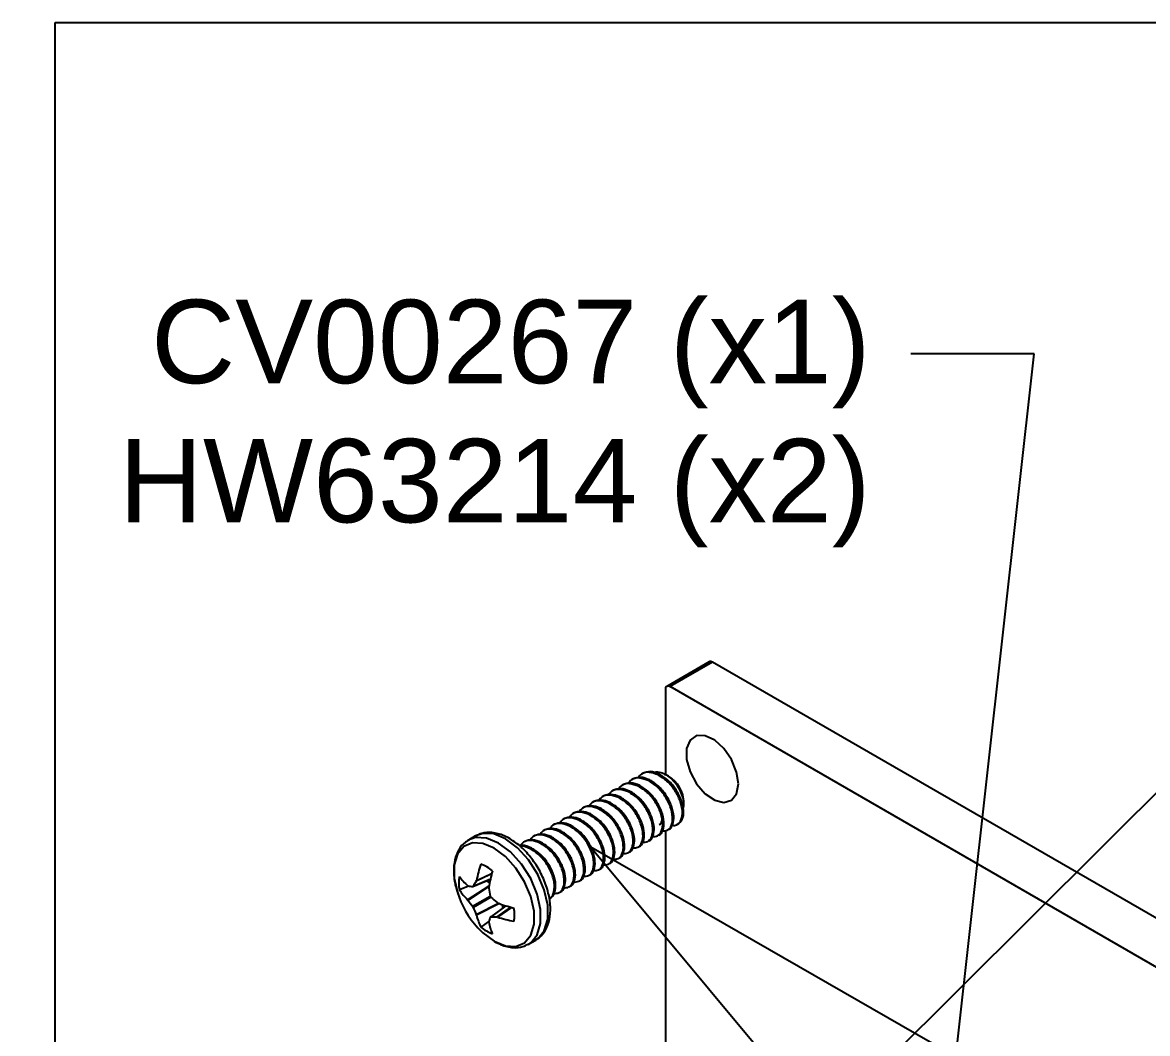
# Model space of a CAD drawing. Extents: x -0.1 to 11.1, y -7.1 to 0.
# Drawn here: x -0.073 to 2.453, y -2.271 to 0 of the extents above; entities that cross this region are included whole.
import ezdxf
from ezdxf import colors
from ezdxf.entities.mleader import LeaderData, LeaderLine
from ezdxf.math import Vec2, Vec3

# ---------------------------------------------------------------- set-up
doc = ezdxf.new("R2010")
doc.units = 0
doc.header["$LTSCALE"] = 0.5
doc.header["$MEASUREMENT"] = 0
for name, color, linetype in [('End Cap', 92, 'CONTINUOUS'), ('FAB DWG', 221, 'CONTINUOUS'), ('Hardware', 242, 'CONTINUOUS')]:
    doc.layers.add(name, color=color, linetype=linetype)
doc.layers.add('Text-Unprinted', color=131, linetype='CONTINUOUS', plot=False)
doc.styles.add('LSAD_Standard', font='arial.ttf')

msp = doc.modelspace()

# ---------------------------------------------------------------- linework, layer by layer
at = {"layer": 'End Cap', "transparency": 16777216}
for p, q in [((1.4687, -1.4362), (1.3736, -1.4911)), ((1.4762, -1.4369), (1.3811, -1.4918)), ((3.8786, -2.8238), (1.4762, -1.4369)), ((1.3705, -1.4979), (1.3705, -1.689)), ((3.7835, -2.8787), (1.3811, -1.4918)), ((1.3705, -1.8154), (1.3705, -2.7817))]:
    msp.add_line(p, q, dxfattribs=at)
at = {"layer": 'End Cap', "transparency": 16777216, "flags": 128}
msp.add_lwpolyline([(1.5345, -1.7102), (1.5306, -1.6835), (1.5192, -1.6557), (1.502, -1.6308), (1.4812, -1.612), (1.4598, -1.6019), (1.4405, -1.6018), (1.4259, -1.6119), (1.4181, -1.6306), (1.4181, -1.6555), (1.4259, -1.6832), (1.4405, -1.71), (1.4598, -1.7323), (1.4812, -1.747), (1.502, -1.7521), (1.5192, -1.747), (1.5306, -1.7324), (1.5345, -1.7102)], dxfattribs=at)
at = {"layer": 'End Cap', "transparency": 16777216}
for centre, radius, start, end in [((1.4718, -1.443), 0.00754, 54.3824, 114.3071), ((1.3769, -1.4969), 0.00655, 50.7967, 189.214)]:
    msp.add_arc(centre, radius, start, end, dxfattribs=at)
at = {"layer": 'Hardware', "transparency": 16777216}
for p, q in [((1.3542, -1.69), (1.357, -1.6884)), ((1.3777, -1.693), (1.3716, -1.6895)), ((1.31, -1.7155), (1.3128, -1.7139)), ((1.3321, -1.7028), (1.3349, -1.7012)), ((1.2658, -1.741), (1.2686, -1.7395)), ((1.2879, -1.7283), (1.2907, -1.7267)), ((1.2217, -1.7666), (1.2244, -1.765)), ((1.2437, -1.7538), (1.2465, -1.7522)), ((1.4122, -1.7554), (1.4122, -1.7527)), ((1.1775, -1.7921), (1.1802, -1.7905)), ((1.1996, -1.7793), (1.2023, -1.7777)), ((1.1333, -1.8176), (1.136, -1.816)), ((1.1554, -1.8048), (1.1581, -1.8032)), ((1.3887, -1.8039), (1.3853, -1.8031)), ((0.9443, -1.8271), (0.9283, -1.8363)), ((1.0891, -1.8431), (1.0918, -1.8415)), ((1.1112, -1.8303), (1.1139, -1.8287)), ((1.067, -1.8559), (1.0697, -1.8543)), ((0.9803, -1.9123), (0.9458, -1.9284)), ((0.9463, -1.9272), (0.9806, -1.9112)), ((0.9266, -1.9403), (0.908, -1.9482)), ((0.9264, -1.9386), (0.9273, -1.9391)), ((0.9264, -1.9704), (0.9745, -1.9388)), ((0.9742, -1.9406), (0.9273, -1.9714)), ((0.9383, -1.941), (0.9775, -1.924)), ((0.9391, -1.9402), (0.9776, -1.9235)), ((0.9458, -1.9284), (0.9463, -1.9272)), ((0.9693, -1.9276), (0.9759, -1.9314)), ((0.9738, -1.943), (0.9738, -1.9445)), ((0.9273, -1.9714), (0.9264, -1.9704)), ((0.9376, -1.9851), (0.9773, -1.9622)), ((0.9788, -1.9648), (0.9391, -1.9878)), ((0.9458, -2.0036), (0.996, -1.9783)), ((0.9977, -1.979), (0.9463, -2.0048)), ((1.012, -1.9838), (0.9778, -2.0092)), ((1.0124, -1.9839), (0.9788, -2.0089)), ((0.9924, -1.9767), (0.9937, -1.9775)), ((0.9924, -2.009), (1.0235, -1.9872)), ((1.0247, -1.9875), (0.9937, -2.0092)), ((1.0048, -1.9815), (1.0048, -1.9891)), ((0.9463, -2.0048), (0.9458, -2.0036)), ((0.9725, -2.0197), (0.9563, -2.0319)), ((0.9738, -2.0197), (0.9738, -2.0207)), ((0.9937, -2.0092), (0.9924, -2.009)), ((1.0633, -2.0702), (1.0793, -2.061))]:
    msp.add_line(p, q, dxfattribs=at)
at = {"layer": 'Hardware', "transparency": 16777216, "flags": 128}
for points in [[(0.986, -2.0635), (1.0115, -2.074), (1.035, -2.0752), (1.0544, -2.0669), (1.0684, -2.0499), (1.0756, -2.0256), (1.0756, -1.9958), (1.0684, -1.9631), (1.0544, -1.93), (1.035, -1.8992), (1.0115, -1.8733), (0.986, -1.8544), (0.9605, -1.8439), (0.937, -1.8427), (0.9176, -1.8509), (0.9036, -1.8679), (0.8964, -1.8923), (0.8964, -1.9221), (0.9033, -1.9537)], [(1.0622, -2.0708), (1.068, -2.0671), (1.0827, -2.0492), (1.0903, -2.0235), (1.0903, -1.9921), (1.0827, -1.9576), (1.068, -1.9227), (1.0474, -1.8903), (1.0227, -1.863), (0.9958, -1.843), (0.9689, -1.832), (0.9442, -1.8307), (0.9278, -1.8366)], [(1.0793, -2.061), (1.084, -2.0579), (1.0986, -2.04), (1.1063, -2.0143), (1.1063, -1.9829), (1.0986, -1.9484), (1.084, -1.9135), (1.0634, -1.8811), (1.0387, -1.8538), (1.0118, -1.8338), (0.9849, -1.8227), (0.9602, -1.8215), (0.9443, -1.8271)], [(0.9491, -2.0332), (0.9605, -2.0446), (0.986, -2.0635)]]:
    msp.add_lwpolyline(points, dxfattribs=at)
at = {"layer": 'Hardware', "transparency": 16777216}
for centre, radius, start, end in [((1.3394, -1.7549), 0.0728, 1.7582, 58.2364), ((1.3846, -1.7776), 0.0266, 278.914, 351.9315), ((1.209, -1.9791), 0.2678, 160.6536, 168.817), ((0.9284, -1.9686), 0.083, 49.6335, 70.3719), ((0.9897, -1.9332), 0.0831, 169.6325, 190.3675), ((1.0051, -1.849), 0.1193, 215.5248, 228.7388), ((1.3016, -1.9965), 0.3321, 164.0757, 170.7452), ((0.9597, -1.7934), 0.1492, 257.4359, 261.4799), ((1.1412, -2.0473), 0.2287, 148.6893, 152.0809), ((1.2475, -1.8993), 0.2774, 189.3761, 193.0942), ((1.1056, -1.8899), 0.2121, 197.5094, 222.4852), ((1.0062, -1.8856), 0.1164, 212.529, 226.7643), ((1.1684, -1.7622), 0.2774, 226.9064, 230.6244), ((1.1004, -1.8513), 0.2108, 214.741, 219.4114), ((1.1364, -1.9136), 0.2108, 200.5891, 205.2593), ((1.1113, -1.6668), 0.3322, 249.257, 255.9259), ((0.9488, -2.004), 0.0831, 349.6325, 10.3675), ((1.0597, -1.9782), 0.1165, 193.2378, 207.4715), ((1.1162, -2.0644), 0.1492, 158.528, 162.5729), ((1.0908, -1.9974), 0.1193, 191.2637, 204.4763), ((0.9871, -1.7803), 0.2288, 267.9256, 271.3165), ((1.08, -1.7557), 0.2678, 251.1855, 259.3484), ((1.0101, -1.9686), 0.083, 229.6335, 250.3719)]:
    msp.add_arc(centre, radius, start, end, dxfattribs=at)
for points, knots in [([(1.3542, -1.69), (1.3475, -1.6875), (1.3339, -1.6824), (1.3174, -1.6857), (1.3113, -1.6937), (1.3089, -1.6969)], [0, 0, 0, 0, 0.37148, 0.752767, 1, 1, 1, 1]), ([(1.357, -1.6884), (1.3501, -1.6857), (1.3363, -1.6803), (1.3253, -1.6845), (1.3197, -1.6867)], [0, 0, 0, 0, 0.496367, 1, 1, 1, 1]), ([(1.3439, -1.6847), (1.3448, -1.6843), (1.3493, -1.682), (1.3593, -1.6836), (1.3679, -1.6877), (1.3716, -1.6895)], [0, 0, 0, 0, 0.117011, 0.618604, 1, 1, 1, 1]), ([(1.3887, -1.8039), (1.3916, -1.8033), (1.3992, -1.8017), (1.4074, -1.7911), (1.4099, -1.7721), (1.4046, -1.7486), (1.3924, -1.7244), (1.3748, -1.7029), (1.361, -1.6943), (1.3542, -1.69)], [0, 0, 0, 0, 0.094441, 0.242391, 0.395125, 0.547858, 0.695809, 0.849886, 1, 1, 1, 1]), ([(1.4109, -1.7814), (1.4112, -1.7776), (1.4121, -1.7674), (1.4073, -1.7469), (1.3952, -1.7228), (1.3775, -1.7013), (1.3638, -1.6927), (1.357, -1.6884)], [0, 0, 0, 0, 0.128168, 0.348309, 0.561556, 0.783634, 1, 1, 1, 1]), ([(1.4103, -1.7655), (1.4108, -1.7646), (1.4127, -1.7605), (1.4122, -1.7495), (1.4085, -1.7341), (1.4005, -1.7179), (1.3893, -1.7032), (1.379, -1.694), (1.373, -1.6903), (1.3716, -1.6895)], [0, 0, 0, 0, 0.049444, 0.224437, 0.399429, 0.574191, 0.758666, 0.94464, 1, 1, 1, 1]), ([(1.31, -1.7155), (1.3033, -1.713), (1.2897, -1.7079), (1.2732, -1.7112), (1.2671, -1.7192), (1.2647, -1.7224)], [0, 0, 0, 0, 0.3714803, 0.7527671, 1, 1, 1, 1]), ([(1.3128, -1.7139), (1.3059, -1.7112), (1.2921, -1.7058), (1.2811, -1.7101), (1.2755, -1.7122)], [0, 0, 0, 0, 0.496367, 1, 1, 1, 1]), ([(1.3321, -1.7028), (1.3254, -1.7003), (1.3118, -1.6952), (1.2953, -1.6984), (1.2892, -1.7065), (1.2868, -1.7096)], [0, 0, 0, 0, 0.37148, 0.752767, 1, 1, 1, 1]), ([(1.3349, -1.7012), (1.328, -1.6985), (1.3142, -1.6931), (1.3032, -1.6973), (1.2976, -1.6994)], [0, 0, 0, 0, 0.496367, 1, 1, 1, 1]), ([(1.3411, -1.8286), (1.3453, -1.8285), (1.3545, -1.8283), (1.3632, -1.8165), (1.3657, -1.7977), (1.3604, -1.7741), (1.3483, -1.7499), (1.3306, -1.7284), (1.3168, -1.7198), (1.31, -1.7155)], [0, 0, 0, 0, 0.120469, 0.264167, 0.412511, 0.560854, 0.704552, 0.8542, 1, 1, 1, 1]), ([(1.3555, -1.8252), (1.3556, -1.8252), (1.3603, -1.8245), (1.3657, -1.8143), (1.3685, -1.7962), (1.3631, -1.7724), (1.351, -1.7483), (1.3333, -1.7268), (1.3196, -1.7182), (1.3128, -1.7139)], [0, 0, 0, 0, 0.001946, 0.165008, 0.333342, 0.501676, 0.664738, 0.834553, 1, 1, 1, 1]), ([(1.3632, -1.8159), (1.3674, -1.8158), (1.3766, -1.8155), (1.3853, -1.8037), (1.3878, -1.7849), (1.3825, -1.7613), (1.3703, -1.7371), (1.3527, -1.7156), (1.3389, -1.707), (1.3321, -1.7028)], [0, 0, 0, 0, 0.120469, 0.264167, 0.412511, 0.560854, 0.704552, 0.8542, 1, 1, 1, 1]), ([(1.3776, -1.8125), (1.3777, -1.8124), (1.3824, -1.8117), (1.3878, -1.8016), (1.3906, -1.7835), (1.3852, -1.7597), (1.3731, -1.7355), (1.3554, -1.714), (1.3417, -1.7054), (1.3349, -1.7012)], [0, 0, 0, 0, 0.001946, 0.165008, 0.333342, 0.501676, 0.664738, 0.834553, 1, 1, 1, 1]), ([(1.2658, -1.741), (1.2591, -1.7385), (1.2455, -1.7334), (1.229, -1.7367), (1.2229, -1.7447), (1.2205, -1.7479)], [0, 0, 0, 0, 0.3714803, 0.7527671, 1, 1, 1, 1]), ([(1.2686, -1.7395), (1.2617, -1.7368), (1.2479, -1.7313), (1.2369, -1.7356), (1.2313, -1.7377)], [0, 0, 0, 0, 0.4963672, 1, 1, 1, 1]), ([(1.2879, -1.7283), (1.2812, -1.7258), (1.2676, -1.7207), (1.2511, -1.724), (1.245, -1.732), (1.2426, -1.7351)], [0, 0, 0, 0, 0.3714803, 0.7527671, 1, 1, 1, 1]), ([(1.2907, -1.7267), (1.2838, -1.724), (1.27, -1.7186), (1.259, -1.7228), (1.2534, -1.7249)], [0, 0, 0, 0, 0.496367, 1, 1, 1, 1]), ([(1.2969, -1.8542), (1.3011, -1.854), (1.3103, -1.8538), (1.319, -1.842), (1.3215, -1.8232), (1.3162, -1.7996), (1.3041, -1.7754), (1.2864, -1.7539), (1.2726, -1.7453), (1.2658, -1.741)], [0, 0, 0, 0, 0.120469, 0.264167, 0.412511, 0.560854, 0.704552, 0.8542, 1, 1, 1, 1]), ([(1.3113, -1.8507), (1.3114, -1.8507), (1.3161, -1.85), (1.3215, -1.8398), (1.3243, -1.8217), (1.3189, -1.7979), (1.3068, -1.7738), (1.2891, -1.7523), (1.2754, -1.7437), (1.2686, -1.7395)], [0, 0, 0, 0, 0.001946, 0.165008, 0.333342, 0.501676, 0.664738, 0.834553, 1, 1, 1, 1]), ([(1.319, -1.8414), (1.3232, -1.8413), (1.3324, -1.841), (1.3411, -1.8292), (1.3436, -1.8104), (1.3383, -1.7868), (1.3262, -1.7626), (1.3085, -1.7411), (1.2947, -1.7325), (1.2879, -1.7283)], [0, 0, 0, 0, 0.120469, 0.264167, 0.412511, 0.560854, 0.704552, 0.8542, 1, 1, 1, 1]), ([(1.3334, -1.838), (1.3335, -1.838), (1.3382, -1.8372), (1.3436, -1.8271), (1.3464, -1.809), (1.341, -1.7852), (1.3289, -1.761), (1.3112, -1.7395), (1.2975, -1.7309), (1.2907, -1.7267)], [0, 0, 0, 0, 0.001946, 0.165008, 0.333342, 0.501676, 0.664738, 0.834553, 1, 1, 1, 1]), ([(1.2217, -1.7666), (1.2149, -1.764), (1.2013, -1.759), (1.1848, -1.7622), (1.1787, -1.7703), (1.1763, -1.7734)], [0, 0, 0, 0, 0.37148, 0.752767, 1, 1, 1, 1]), ([(1.2244, -1.765), (1.2176, -1.7623), (1.2037, -1.7568), (1.1927, -1.7611), (1.1871, -1.7632)], [0, 0, 0, 0, 0.496367, 1, 1, 1, 1]), ([(1.2437, -1.7538), (1.237, -1.7513), (1.2234, -1.7462), (1.2069, -1.7495), (1.2008, -1.7575), (1.1984, -1.7607)], [0, 0, 0, 0, 0.37148, 0.752767, 1, 1, 1, 1]), ([(1.2465, -1.7522), (1.2397, -1.7495), (1.2258, -1.7441), (1.2148, -1.7483), (1.2092, -1.7505)], [0, 0, 0, 0, 0.496367, 1, 1, 1, 1]), ([(1.2527, -1.8797), (1.2569, -1.8796), (1.2661, -1.8793), (1.2748, -1.8675), (1.2773, -1.8487), (1.272, -1.8251), (1.2599, -1.8009), (1.2422, -1.7794), (1.2284, -1.7708), (1.2217, -1.7666)], [0, 0, 0, 0, 0.120469, 0.264167, 0.412511, 0.560854, 0.704552, 0.8542, 1, 1, 1, 1]), ([(1.2671, -1.8762), (1.2672, -1.8762), (1.272, -1.8755), (1.2773, -1.8653), (1.2801, -1.8472), (1.2747, -1.8234), (1.2626, -1.7993), (1.2449, -1.7778), (1.2312, -1.7692), (1.2244, -1.765)], [0, 0, 0, 0, 0.001946, 0.165008, 0.333342, 0.501676, 0.664738, 0.834553, 1, 1, 1, 1]), ([(1.2748, -1.8669), (1.279, -1.8668), (1.2882, -1.8666), (1.2969, -1.8547), (1.2994, -1.8359), (1.2941, -1.8123), (1.282, -1.7881), (1.2643, -1.7666), (1.2505, -1.758), (1.2437, -1.7538)], [0, 0, 0, 0, 0.120469, 0.264167, 0.412511, 0.560854, 0.704552, 0.8542, 1, 1, 1, 1]), ([(1.2892, -1.8635), (1.2893, -1.8635), (1.294, -1.8627), (1.2994, -1.8526), (1.3022, -1.8345), (1.2968, -1.8107), (1.2847, -1.7866), (1.267, -1.765), (1.2533, -1.7564), (1.2465, -1.7522)], [0, 0, 0, 0, 0.001946, 0.165008, 0.333342, 0.501676, 0.664738, 0.834553, 1, 1, 1, 1]), ([(1.1775, -1.7921), (1.1707, -1.7896), (1.1571, -1.7845), (1.1406, -1.7877), (1.1345, -1.7958), (1.1321, -1.7989)], [0, 0, 0, 0, 0.37148, 0.752767, 1, 1, 1, 1]), ([(1.1802, -1.7905), (1.1734, -1.7878), (1.1595, -1.7824), (1.1485, -1.7866), (1.143, -1.7887)], [0, 0, 0, 0, 0.496367, 1, 1, 1, 1]), ([(1.1996, -1.7793), (1.1928, -1.7768), (1.1792, -1.7717), (1.1627, -1.775), (1.1566, -1.783), (1.1542, -1.7862)], [0, 0, 0, 0, 0.37148, 0.752767, 1, 1, 1, 1]), ([(1.2023, -1.7777), (1.1955, -1.775), (1.1816, -1.7696), (1.1706, -1.7738), (1.1651, -1.776)], [0, 0, 0, 0, 0.496367, 1, 1, 1, 1]), ([(1.2086, -1.9052), (1.2127, -1.9051), (1.2219, -1.9048), (1.2306, -1.893), (1.2331, -1.8742), (1.2278, -1.8506), (1.2157, -1.8264), (1.198, -1.8049), (1.1842, -1.7963), (1.1775, -1.7921)], [0, 0, 0, 0, 0.120469, 0.264167, 0.412511, 0.560854, 0.704552, 0.8542, 1, 1, 1, 1]), ([(1.2229, -1.9018), (1.223, -1.9017), (1.2278, -1.901), (1.2331, -1.8909), (1.2359, -1.8728), (1.2305, -1.849), (1.2184, -1.8248), (1.2007, -1.8033), (1.187, -1.7947), (1.1802, -1.7905)], [0, 0, 0, 0, 0.001946, 0.165008, 0.333342, 0.501676, 0.664738, 0.834553, 1, 1, 1, 1]), ([(1.2307, -1.8924), (1.2348, -1.8923), (1.244, -1.8921), (1.2527, -1.8803), (1.2552, -1.8614), (1.2499, -1.8378), (1.2378, -1.8136), (1.2201, -1.7921), (1.2063, -1.7836), (1.1996, -1.7793)], [0, 0, 0, 0, 0.120469, 0.264167, 0.412511, 0.560854, 0.704552, 0.8542, 1, 1, 1, 1]), ([(1.245, -1.889), (1.2451, -1.889), (1.2499, -1.8883), (1.2552, -1.8781), (1.258, -1.86), (1.2526, -1.8362), (1.2405, -1.8121), (1.2228, -1.7906), (1.2091, -1.782), (1.2023, -1.7777)], [0, 0, 0, 0, 0.001946, 0.165008, 0.333342, 0.501676, 0.664738, 0.834553, 1, 1, 1, 1]), ([(1.3564, -1.8013), (1.3565, -1.8013), (1.3597, -1.8008), (1.3631, -1.7937), (1.365, -1.7832), (1.3624, -1.7744), (1.3614, -1.7711)], [0, 0, 0, 0, 0.0045, 0.381475, 0.770767, 1, 1, 1, 1]), ([(1.0773, -2.0606), (1.0809, -2.059), (1.0913, -2.0542), (1.1029, -2.0379), (1.1114, -2.0147), (1.1134, -1.9867), (1.1087, -1.9554), (1.0976, -1.9228), (1.0808, -1.8916), (1.0595, -1.8637), (1.035, -1.8411), (1.0083, -1.8253), (0.9824, -1.8185), (0.9599, -1.8192), (0.9488, -1.8257), (0.9442, -1.8285)], [0, 0, 0, 0, 0.038993, 0.115372, 0.192337, 0.273658, 0.358075, 0.442844, 0.527406, 0.612093, 0.697281, 0.783485, 0.870904, 0.945695, 1, 1, 1, 1]), ([(1.1333, -1.8176), (1.1265, -1.8151), (1.1129, -1.81), (1.0964, -1.8132), (1.0903, -1.8213), (1.0879, -1.8244)], [0, 0, 0, 0, 0.3714803, 0.7527671, 1, 1, 1, 1]), ([(1.136, -1.816), (1.1292, -1.8133), (1.1153, -1.8079), (1.1043, -1.8121), (1.0988, -1.8142)], [0, 0, 0, 0, 0.496367, 1, 1, 1, 1]), ([(1.1554, -1.8048), (1.1486, -1.8023), (1.135, -1.7972), (1.1185, -1.8005), (1.1124, -1.8085), (1.11, -1.8117)], [0, 0, 0, 0, 0.3714803, 0.7527671, 1, 1, 1, 1]), ([(1.1581, -1.8032), (1.1513, -1.8005), (1.1374, -1.7951), (1.1264, -1.7994), (1.1209, -1.8015)], [0, 0, 0, 0, 0.496367, 1, 1, 1, 1]), ([(1.1644, -1.9307), (1.1685, -1.9306), (1.1777, -1.9303), (1.1864, -1.9185), (1.1889, -1.8997), (1.1836, -1.8761), (1.1715, -1.8519), (1.1538, -1.8304), (1.14, -1.8218), (1.1333, -1.8176)], [0, 0, 0, 0, 0.120469, 0.264167, 0.412511, 0.560854, 0.704552, 0.8542, 1, 1, 1, 1]), ([(1.1788, -1.9273), (1.1788, -1.9273), (1.1836, -1.9265), (1.1889, -1.9164), (1.1917, -1.8983), (1.1863, -1.8745), (1.1742, -1.8503), (1.1565, -1.8288), (1.1428, -1.8202), (1.136, -1.816)], [0, 0, 0, 0, 0.001946, 0.165008, 0.333342, 0.501676, 0.664738, 0.834553, 1, 1, 1, 1]), ([(1.1865, -1.9179), (1.1906, -1.9178), (1.1998, -1.9176), (1.2085, -1.9058), (1.211, -1.887), (1.2057, -1.8634), (1.1936, -1.8392), (1.1759, -1.8177), (1.1621, -1.8091), (1.1554, -1.8048)], [0, 0, 0, 0, 0.120469, 0.264167, 0.412511, 0.560854, 0.704552, 0.8542, 1, 1, 1, 1]), ([(1.2008, -1.9145), (1.2009, -1.9145), (1.2057, -1.9138), (1.211, -1.9036), (1.2138, -1.8855), (1.2084, -1.8617), (1.1963, -1.8376), (1.1786, -1.8161), (1.1649, -1.8075), (1.1581, -1.8032)], [0, 0, 0, 0, 0.001946, 0.165008, 0.333342, 0.501676, 0.664738, 0.834553, 1, 1, 1, 1]), ([(0.9282, -1.8377), (0.9258, -1.8387), (0.9166, -1.8429), (0.9056, -1.8581), (0.8966, -1.8808), (0.8943, -1.9086), (0.8978, -1.9381), (0.9051, -1.9579), (0.9084, -1.967)], [0, 0, 0, 0, 0.062381, 0.246308, 0.430969, 0.625889, 0.8287, 1, 1, 1, 1]), ([(1.0891, -1.8431), (1.0823, -1.8406), (1.0687, -1.8355), (1.0522, -1.8388), (1.0461, -1.8468), (1.0437, -1.8499)], [0, 0, 0, 0, 0.37148, 0.752767, 1, 1, 1, 1]), ([(1.0918, -1.8415), (1.085, -1.8388), (1.0712, -1.8334), (1.0601, -1.8376), (1.0546, -1.8398)], [0, 0, 0, 0, 0.496367, 1, 1, 1, 1]), ([(1.1112, -1.8303), (1.1044, -1.8278), (1.0908, -1.8227), (1.0743, -1.826), (1.0682, -1.834), (1.0658, -1.8372)], [0, 0, 0, 0, 0.37148, 0.752767, 1, 1, 1, 1]), ([(1.1139, -1.8287), (1.1071, -1.8261), (1.0932, -1.8206), (1.0822, -1.8249), (1.0767, -1.827)], [0, 0, 0, 0, 0.496367, 1, 1, 1, 1]), ([(1.1202, -1.9562), (1.1243, -1.9561), (1.1335, -1.9558), (1.1422, -1.944), (1.1447, -1.9252), (1.1394, -1.9016), (1.1273, -1.8774), (1.1096, -1.8559), (1.0958, -1.8473), (1.0891, -1.8431)], [0, 0, 0, 0, 0.120469, 0.264167, 0.412511, 0.560854, 0.704552, 0.8542, 1, 1, 1, 1]), ([(1.1346, -1.9528), (1.1346, -1.9528), (1.1394, -1.952), (1.1447, -1.9419), (1.1475, -1.9238), (1.1421, -1.9), (1.13, -1.8758), (1.1123, -1.8543), (1.0986, -1.8457), (1.0918, -1.8415)], [0, 0, 0, 0, 0.001946, 0.165008, 0.333342, 0.501676, 0.664738, 0.834553, 1, 1, 1, 1]), ([(1.1423, -1.9435), (1.1464, -1.9433), (1.1556, -1.9431), (1.1643, -1.9313), (1.1668, -1.9125), (1.1615, -1.8889), (1.1494, -1.8647), (1.1317, -1.8432), (1.1179, -1.8346), (1.1112, -1.8303)], [0, 0, 0, 0, 0.120469, 0.264167, 0.412511, 0.560854, 0.704552, 0.8542, 1, 1, 1, 1]), ([(1.1567, -1.94), (1.1567, -1.94), (1.1615, -1.9393), (1.1668, -1.9291), (1.1696, -1.911), (1.1642, -1.8872), (1.1521, -1.8631), (1.1344, -1.8416), (1.1207, -1.833), (1.1139, -1.8287)], [0, 0, 0, 0, 0.001946, 0.165008, 0.333342, 0.501676, 0.664738, 0.834553, 1, 1, 1, 1]), ([(1.0697, -1.8543), (1.0628, -1.8512), (1.0533, -1.847), (1.0457, -1.8493), (1.0437, -1.8499)], [0, 0, 0, 0, 0.737386, 1, 1, 1, 1]), ([(1.067, -1.8559), (1.06, -1.8526), (1.0517, -1.8488), (1.045, -1.8506), (1.044, -1.8509)], [0, 0, 0, 0, 0.847164, 1, 1, 1, 1]), ([(1.1097, -1.9671), (1.1098, -1.9671), (1.1145, -1.9664), (1.1198, -1.9562), (1.1227, -1.9381), (1.1173, -1.9143), (1.1052, -1.8902), (1.0875, -1.8687), (1.0738, -1.8601), (1.067, -1.8559)], [0, 0, 0, 0, 0.001946, 0.165008, 0.333342, 0.501676, 0.664738, 0.834553, 1, 1, 1, 1]), ([(1.1125, -1.9655), (1.1125, -1.9655), (1.1173, -1.9648), (1.1226, -1.9546), (1.1254, -1.9365), (1.12, -1.9127), (1.108, -1.8886), (1.0902, -1.8671), (1.0765, -1.8585), (1.0697, -1.8543)], [0, 0, 0, 0, 0.001946, 0.165008, 0.333342, 0.501676, 0.664738, 0.834553, 1, 1, 1, 1]), ([(0.9376, -1.941), (0.9379, -1.941), (0.9384, -1.941), (0.9389, -1.9406), (0.9391, -1.9402), (0.9391, -1.9402)], [0, 0, 0, 0, 0.42854, 0.857097, 1, 1, 1, 1]), ([(0.9773, -1.9622), (0.9774, -1.9626), (0.9777, -1.9635), (0.9783, -1.9643), (0.9787, -1.9647), (0.9788, -1.9648)], [0, 0, 0, 0, 0.42854, 0.857097, 1, 1, 1, 1]), ([(0.9391, -1.9878), (0.939, -1.9874), (0.9386, -1.9866), (0.9381, -1.9857), (0.9377, -1.9852), (0.9376, -1.9851)], [0, 0, 0, 0, 0.42854, 0.857097, 1, 1, 1, 1]), ([(0.9788, -2.0089), (0.9785, -2.0089), (0.9779, -2.009), (0.9775, -2.0094), (0.9773, -2.0097), (0.9773, -2.0098)], [0, 0, 0, 0, 0.42854, 0.857097, 1, 1, 1, 1]), ([(0.9871, -2.0644), (0.9918, -2.0668), (1.0055, -2.0741), (1.0271, -2.0789), (1.0482, -2.078), (1.0579, -2.072), (1.0614, -2.0699)], [0, 0, 0, 0, 0.184404, 0.534813, 0.83533, 1, 1, 1, 1])]:
    msp.add_open_spline(points, degree=3, knots=knots, dxfattribs=at)
at = {"layer": 'Text-Unprinted', "ltscale": 0.5, "transparency": 16777216}
msp.add_lwpolyline([(0, 0), (11.0946, 0), (11.0946, -7.0625), (0, -7.0625)], close=True, dxfattribs=at)

# ---------------------------------------------------------------- leaders
at = {"layer": 'FAB DWG', "ltscale": 0.5, "transparency": 16777216}
ml = msp.add_multileader_mtext('Standard', dxfattribs=at)
ml.set_content('\\A1;CV00267 (x1)\\PHW63214 (x2)', color=256, style='LSAD_Standard')
ml.set_leader_properties()
ml.build(insert=Vec2(0, 0))
ml.multileader.update_dxf_attribs({"text_left_attachment_type": 2, "dogleg_length": 0.36, "arrow_head_size": 0.1875})
ctx = ml.context
ctx.base_point, ctx.char_height, ctx.arrow_head_size, ctx.landing_gap_size, ctx.plane_origin = Vec3(0.0831, -0.9034), 0.1875, 0.1875, 0.09, Vec3(0.5044, 13.053)
ctx.left_attachment, ctx.text_align_type = 2, 2
notes = []
notes.append((ctx, [(1, (1, 1, 0), (2.1986, -0.744), (-1, 0), 0.2772, [(0, [(1.9069, -3.3611)], 0, [])])]))
ctx.mtext.insert, ctx.mtext.width, ctx.mtext.defined_height, ctx.mtext.alignment, ctx.mtext.flow_direction = Vec3(1.8314, -0.6227), 1.904564, 0.4885, 3, 5
ml = msp.add_multileader_mtext('Standard', dxfattribs=at)
ml.set_content('\\A1;6-32 x {\\H0.7x;\\S1/2;}" PAN\\PTYPE F (HW63212)', color=256, style='LSAD_Standard')
ml.set_leader_properties()
ml.build(insert=Vec2(0, 0))
ml.multileader.update_dxf_attribs({"text_left_attachment_type": 2, "dogleg_length": 0.36, "arrow_head_size": 0.1875})
ctx = ml.context
ctx.base_point, ctx.char_height, ctx.arrow_head_size, ctx.landing_gap_size, ctx.plane_origin = Vec3(3.4525, -1.0317), 0.1875, 0.1875, 0.09, Vec3(2.4751, 15.1915)
ctx.left_attachment = 2
notes.append((ctx, [(0, (1, 1, 0), (3.1753, -1.0317), (1, 0), 0.2772, [(3, [(3.4135, -3.122), (1.2034, -1.8523), (2.9724, -3.9764), (1.2729, -2.9243)], 0, [])])]))
ctx.mtext.insert, ctx.mtext.width, ctx.mtext.defined_height, ctx.mtext.flow_direction = Vec3(3.5425, -0.7239), 2.351815, 0.6491, 5
for ctx, leaders in notes:
    for number, flags, end, landing, length, lines in leaders:
        leader = LeaderData()
        leader.index, (leader.has_last_leader_line, leader.has_dogleg_vector, leader.attachment_direction) = number, flags
        leader.last_leader_point, leader.dogleg_vector, leader.dogleg_length = Vec3(end), Vec3(landing), length
        for number, points, colour, breaks in lines:
            line = LeaderLine()
            line.index, line.vertices, line.color, line.breaks = number, Vec3.list(points), colors.encode_raw_color(colour), breaks
            leader.lines.append(line)
        ctx.leaders.append(leader)

doc.saveas('drawing.dxf')
